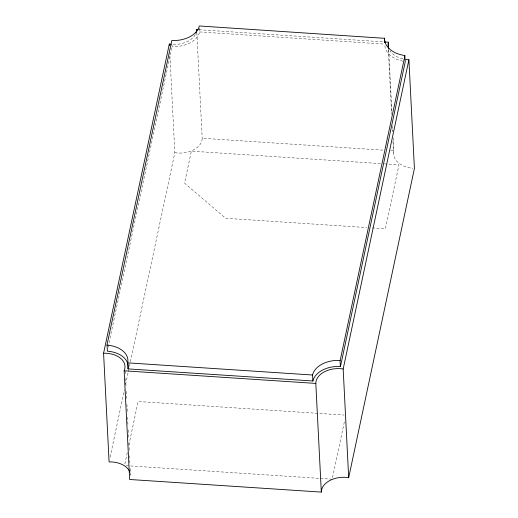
<?xml version="1.0" encoding="UTF-8"?>
<svg xmlns="http://www.w3.org/2000/svg" width="518" height="518" viewBox="0 0 518 518"><rect width="100%" height="100%" fill="white"/><g stroke="black" fill="none" stroke-linecap="round" stroke-linejoin="round"><path stroke-width="0.39" stroke-dasharray="2.59 1.94" d="M199.443 28.166L199.631 32.012A24.644 16.33 -2.9 0 1 172.138 46.497L171.957 44.975M108.107 347.215L172.034 46.484M110.101 457.174L124.391 389.95M125.563 384.414L128.088 372.546M128.257 371.756L128.762 369.386M129.435 366.22L174.825 152.68L169.813 53.658M124.851 463.966L127.37 452.11M128.885 444.994L138.125 401.508L344.159 415.06M332.491 477.628L344.593 420.7M199.1 29.74L384.324 41.926M199.637 31.935L384.868 44.127M174.825 152.68A21.406 14.18 -2.9 0 0 202.188 138.261L384.194 150.239M390.637 150.66L393.855 150.874A23.873 15.818 -2.9 0 0 412.846 168.318M380.484 163.597L191.349 151.152L184.55 183.145L225.667 218.285L366.835 227.577M384.505 163.863L398.99 164.815L385.392 228.794L370.869 227.842M126.12 465.656L332.155 479.208M388.759 50.24L391.861 111.428M392.592 125.919L392.877 131.553M393.207 137.995L393.855 150.874M388.319 49.126L391.621 114.336M392.391 129.636L392.476 131.242M392.968 140.902L393.576 152.978M196.846 32.802L202.188 138.261M125.227 371.276L125.35 373.692M125.596 378.522L126.003 386.577M126.25 391.407L126.657 399.456M126.904 404.286L127.266 411.532M127.551 417.165L127.92 424.41M128.205 430.05L128.613 438.099M128.859 442.929L129.267 450.977M129.513 455.808L129.921 463.863M130.167 468.693L130.491 475.129A21.406 14.18 -2.9 0 0 130.147 472.96M402.784 58.851A23.873 15.818 -2.9 0 1 390.158 51.075M195.312 34.628A21.406 14.18 -2.9 0 1 172.552 44.354M402.894 61.176A27.111 17.968 -2.9 0 1 384.835 44.341"/><path stroke-width="0.78" d="M312.859 381.06L312.561 374.948A24.644 16.33 -2.9 0 1 340.048 360.463L340.352 366.498A24.644 16.33 -2.9 0 0 312.866 380.989L128.004 368.9L127.719 362.788A24.644 16.33 -2.9 0 0 107.064 345.137L107.368 351.172A24.644 16.33 -2.9 0 1 128.03 368.829L128.004 368.9M106.961 345.13L171.834 40.456A24.644 16.33 -2.9 0 0 199.32 25.971L384.531 38.306A27.111 17.968 -2.9 0 0 404.655 55.504L405.283 61.577L340.462 366.511M129.921 472.254A21.406 14.18 -2.9 0 0 109.091 461.92L103.581 353.237L169.321 43.998A21.406 14.18 -2.9 0 0 171.251 44.25M340.158 360.476L404.979 55.536M103.581 353.237A21.406 14.18 -2.9 0 1 124.145 370.804L129.649 479.487L321.322 492.1A21.406 14.18 -2.9 0 1 348.679 477.68L343.175 368.997L408.909 59.764A23.873 15.818 -2.9 0 1 405.795 59.447M348.679 477.68L414.419 168.447L408.909 59.764M195.979 33.217A21.406 14.18 -2.9 0 0 196.678 29.578L198.29 29.688M384.324 41.926L388.351 42.191A23.873 15.818 -2.9 0 0 388.772 48.459M127.7 362.859L312.555 375.019M124.145 370.804L315.812 383.417A21.406 14.18 -2.9 0 1 343.175 368.997M388.351 42.191L388.681 48.634M384.557 38.086L384.79 42.612M315.812 383.417L321.322 492.1M196.678 29.578L196.762 31.19M169.321 43.998L169.405 45.61"/></g></svg>
